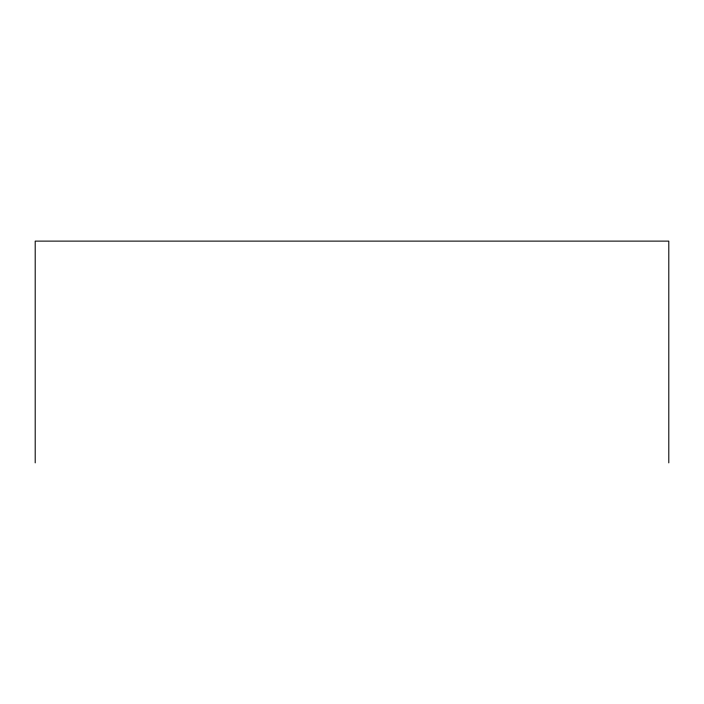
<?xml version="1.0" encoding="UTF-8"?>
<svg xmlns="http://www.w3.org/2000/svg" width="704" height="704" viewBox="0 0 704 704"><rect width="100%" height="100%" fill="white"/><g stroke="black" fill="none" stroke-linecap="round" stroke-linejoin="round"><path stroke-width="1.06" d="M668.8 462.88L668.8 241.12L35.2 241.12L35.2 462.88"/></g></svg>
